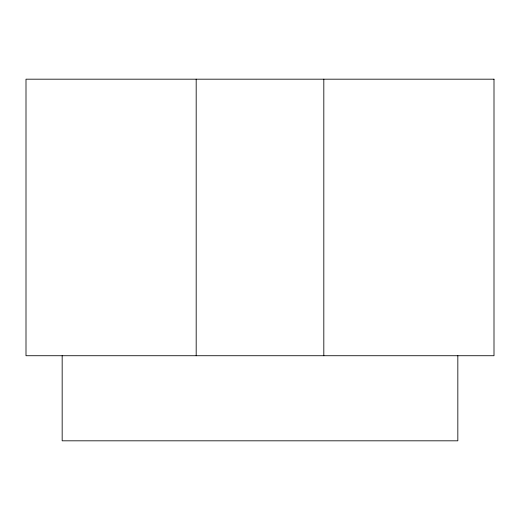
<?xml version="1.0" encoding="UTF-8"?>
<svg xmlns="http://www.w3.org/2000/svg" width="520" height="520" viewBox="0 0 520 520"><rect width="100%" height="100%" fill="white"/><g stroke="black" fill="none" stroke-linecap="round" stroke-linejoin="round"><path stroke-width="0.78" d="M457.834 355.726L457.834 440.817L62.166 440.817L62.166 355.726M323.817 79.183L323.817 355.726M196.183 79.183L196.183 355.726M494 79.183L26 79.183L26 355.726L494 355.726L494 79.183"/></g></svg>
